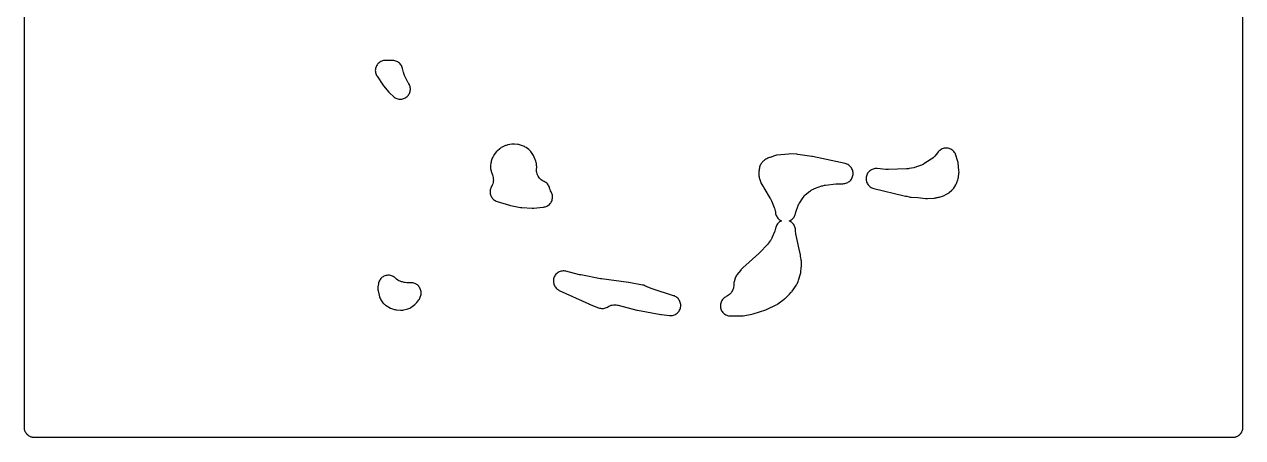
# Model space of a CAD drawing. Header units: millimetres. Extents: x 0 to 300, y 0 to 300.
# Drawn here: x -0.1 to 300.1, y -0.1 to 101.7 of the extents above; entities that cross this region are included whole.
import ezdxf

# ---------------------------------------------------------------- set-up
doc = ezdxf.new("R2010")
doc.units = ezdxf.units.MM
doc.layers.add('CUT', color=7, linetype='CONTINUOUS')

msp = doc.modelspace()

# ---------------------------------------------------------------- linework, layer by layer
at = {"layer": 'CUT'}
msp.add_lwpolyline([(300.1485, 297.0131), (300.1485, 2.4114), (300.1339, 2.114), (300.1297, 2.0799), (300.102, 1.893), (300.1003, 1.8816), (300.099, 1.8729), (300.0988, 1.8714), (300.0917, 1.8394), (300.0401, 1.6336), (300.0302, 1.6033), (299.9584, 1.4029), (299.9456, 1.3737), (299.8932, 1.2629), (299.8922, 1.2608), (299.8547, 1.1814), (299.8388, 1.1531), (299.838, 1.1519), (299.8352, 1.1471), (299.8173, 1.1173), (299.7299, 0.9714), (299.7105, 0.9436), (299.6986, 0.9275), (299.6934, 0.9206), (299.6729, 0.8929), (299.5852, 0.7747), (299.562, 0.7475), (299.5181, 0.6991), (299.5145, 0.6951), (299.4969, 0.6757), (299.4223, 0.5933), (299.3946, 0.5666), (299.3171, 0.4964), (299.3158, 0.4953), (299.3012, 0.482), (299.2426, 0.4289), (299.2098, 0.4029), (299.0526, 0.2863), (299.0501, 0.2845), (299.048, 0.2829), (299.0479, 0.2828), (299.0096, 0.2581), (298.9887, 0.2456), (298.9747, 0.2372), (298.9376, 0.215), (298.8402, 0.1566), (298.7957, 0.1337), (298.6213, 0.0513), (298.5703, 0.031), (298.3936, -0.0322), (298.3357, -0.0489), (298.3186, -0.0532), (298.2281, -0.0759), (298.2192, -0.0781), (298.159, -0.0932), (298.0942, -0.1052), (297.9198, -0.131), (297.8482, -0.1372), (297.5872, -0.15), (297.0119, -0.15), (2.4114, -0.15), (2.2186, -0.1405), (2.1042, -0.1348), (2.0883, -0.1324), (2.0591, -0.1281), (1.9774, -0.116), (1.9747, -0.1156), (1.8619, -0.0988), (1.7975, -0.0826), (1.778, -0.0777), (1.7689, -0.0755), (1.7343, -0.0668), (1.6243, -0.0392), (1.4997, 0.0054), (1.3937, 0.0434), (1.3382, 0.0697), (1.3008, 0.0874), (1.2913, 0.0919), (1.2733, 0.1004), (1.1723, 0.1482), (1.0572, 0.2172), (0.9622, 0.2742), (0.9402, 0.2906), (0.9193, 0.306), (0.8936, 0.3251), (0.8534, 0.3549), (0.7655, 0.4202), (0.7062, 0.4739), (0.6886, 0.4899), (0.6742, 0.5029), (0.664, 0.5122), (0.584, 0.5848), (0.5825, 0.5864), (0.577, 0.5925), (0.5754, 0.5943), (0.4907, 0.6877), (0.4195, 0.7663), (0.4166, 0.7702), (0.4163, 0.7706), (0.3809, 0.8184), (0.3353, 0.8799), (0.2736, 0.9631), (0.1992, 1.0873), (0.1477, 1.1732), (0.0961, 1.2823), (0.0847, 1.3065), (0.0838, 1.3085), (0.0837, 1.3086), (0.043, 1.3947), (-0.0101, 1.543), (-0.0395, 1.6253), (-0.058, 1.6991), (-0.0629, 1.7187), (-0.0679, 1.7388), (-0.0812, 1.7918), (-0.099, 1.863), (-0.129, 2.065), (-0.135, 2.1053), (-0.15, 2.4114), (-0.15, 2.9225), (-0.15, 297)], dxfattribs=at)
for points in [[(86.6562, 91.5202), (86.549, 91.2974), (86.4643, 91.0652), (86.403, 90.8257), (86.3657, 90.5813), (86.3526, 90.3344), (86.3641, 90.0875), (86.3998, 89.8429), (86.4595, 89.603), (86.5427, 89.3702), (86.6484, 89.1467), (86.7757, 88.9347), (88.2046, 86.8018), (88.3536, 86.6018), (89.6762, 84.9994), (89.9222, 84.7414), (90.8172, 83.9274), (91.0067, 83.7713), (91.2106, 83.6346), (91.4268, 83.5186), (91.6535, 83.4243), (91.8883, 83.3527), (92.1289, 83.3045), (92.3732, 83.2801), (92.6186, 83.2797), (92.8629, 83.3035), (93.1037, 83.351), (93.3387, 83.422), (93.5656, 83.5157), (93.7822, 83.6311), (93.9864, 83.7673), (94.1763, 83.9228), (94.35, 84.0962), (94.5059, 84.2858), (94.6425, 84.4897), (94.7584, 84.7061), (94.8525, 84.9328), (94.9239, 85.1676), (94.972, 85.4083), (94.9962, 85.6526), (94.9963, 85.8981), (94.9724, 86.1423), (94.9247, 86.3831), (94.8535, 86.618), (94.7597, 86.8448), (94.6441, 87.0614), (94.5858, 87.1586), (94.4831, 87.343), (93.643, 88.9572), (93.5743, 89.0961), (93.5625, 89.1213), (93.4523, 89.384), (93.3642, 89.6549), (93.3567, 89.6816), (93.318, 89.8316), (93.0719, 90.8734), (93.001, 91.1177), (92.9055, 91.3536), (92.7866, 91.5785), (92.6454, 91.7901), (92.4834, 91.9864), (92.3023, 92.1651), (92.104, 92.3245), (91.8906, 92.4629), (91.6641, 92.5789), (91.4271, 92.6713), (91.1819, 92.7392), (90.931, 92.7817), (90.6772, 92.7985), (88.8909, 92.8259), (88.6439, 92.8175), (88.3988, 92.7847), (88.1582, 92.7278), (87.9244, 92.6475), (87.6997, 92.5445), (87.4863, 92.4198), (87.2862, 92.2746), (87.1014, 92.1104), (86.9337, 91.9287), (86.7849, 91.7313)], [(114.9217, 59.2972), (115.0435, 59.0916), (115.1843, 58.8986), (115.3428, 58.7199), (115.5177, 58.5571), (115.7074, 58.4118), (115.91, 58.2853), (116.1238, 58.1787), (116.1542, 58.1653), (116.4159, 58.0671), (119.4132, 57.1303), (119.7031, 57.0584), (122.1538, 56.6038), (122.4849, 56.565), (125.0514, 56.4368), (125.3927, 56.443), (127.611, 56.6358), (127.8325, 56.6651), (128.0505, 56.714), (128.2007, 56.7549), (128.435, 56.8312), (128.6607, 56.9302), (128.8755, 57.0509), (129.0774, 57.1922), (129.2644, 57.3526), (129.4346, 57.5307), (129.5866, 57.7247), (129.7187, 57.9327), (129.8296, 58.1527), (129.9184, 58.3826), (129.9841, 58.6201), (130.0261, 58.8629), (130.0441, 59.1086), (130.0377, 59.3549), (130.0071, 59.5994), (129.9526, 59.8397), (129.8747, 60.0735), (129.7742, 60.2985), (129.6935, 60.4398), (129.6947, 60.4404), (129.6936, 60.4422), (129.5451, 60.7319), (129.4352, 61.0078), (129.3272, 61.3769), (129.3258, 61.3765), (129.2798, 61.5322), (129.1864, 61.7618), (129.0707, 61.9811), (128.9339, 62.1878), (128.7773, 62.3799), (128.6024, 62.5556), (128.4109, 62.7131), (128.2048, 62.8509), (127.9861, 62.9676), (127.7654, 63.0717), (127.5034, 63.2278), (127.2578, 63.4086), (127.0309, 63.6123), (126.8247, 63.837), (126.6413, 64.0806), (126.4824, 64.3409), (126.3494, 64.6153), (126.2436, 64.9014), (126.166, 65.1963), (126.1173, 65.4973), (126.0981, 65.8017), (126.1094, 66.1358), (126.112, 66.1682), (126.1325, 66.3596), (126.1465, 66.6536), (126.1259, 66.9472), (126.0623, 67.4375), (126.0106, 67.7132), (125.9284, 67.9814), (125.5432, 69.0249), (125.4537, 69.2369), (125.3451, 69.4397), (125.2182, 69.6317), (124.696, 70.3484), (124.5366, 70.5453), (124.358, 70.7251), (124.1623, 70.8858), (123.5295, 71.3538), (123.3336, 71.485), (123.1261, 71.5971), (122.909, 71.6891), (122.1233, 71.9793), (121.9163, 72.0456), (121.7043, 72.0938), (121.4889, 72.1233), (120.6417, 72.2022), (120.4205, 72.213), (120.1993, 72.2041), (119.9797, 72.1757), (119.0433, 72.0121), (118.8427, 71.9685), (118.6463, 71.9086), (118.4556, 71.8328), (117.6294, 71.4645), (117.4105, 71.3537), (117.2036, 71.2221), (117.0105, 71.0708), (116.4554, 70.59), (116.2962, 70.4394), (116.1508, 70.2755), (116.0204, 70.0995), (115.9725, 70.0215), (115.9164, 69.9599), (115.7398, 69.7114), (115.4126, 69.1857), (115.2848, 68.9539), (115.1822, 68.7098), (115.0233, 68.2675), (114.9865, 68.1731), (114.9516, 68.0534), (114.9218, 67.9577), (114.8759, 67.7493), (114.8479, 67.5378), (114.8442, 67.4961), (114.7709, 67.0106), (114.7482, 66.8004), (114.7434, 66.5891), (114.7564, 66.3782), (114.7806, 66.1461), (114.8216, 65.8859), (114.8898, 65.6315), (114.9372, 65.4861), (114.9854, 65.2672), (115.0634, 65.0293), (115.2094, 64.6496), (115.2479, 64.5314), (115.2964, 64.3808), (115.3112, 64.3318), (115.3948, 63.9942), (115.4397, 63.6801), (115.4526, 63.3631), (115.4336, 63.0463), (115.3827, 62.7332), (115.3005, 62.4267), (115.1879, 62.1301), (115.0459, 61.8463), (115.0196, 61.8048), (114.9015, 61.5972), (114.8038, 61.3791), (114.7273, 61.1528), (114.6728, 60.9202), (114.6408, 60.6834), (114.6314, 60.4447), (114.6449, 60.2062), (114.6812, 59.97), (114.7398, 59.7384), (114.8202, 59.5134)], [(171.4215, 32.5346), (171.4153, 32.2929), (171.4325, 32.0517), (171.473, 31.8133), (171.5362, 31.58), (171.6217, 31.3538), (171.7287, 31.137), (171.856, 30.9315), (172.0027, 30.7393), (172.1672, 30.5621), (172.3481, 30.4017), (172.5436, 30.2595), (172.752, 30.1368), (172.9712, 30.0349), (173.1992, 29.9546), (173.434, 29.8967), (173.6732, 29.8617), (173.9147, 29.85), (176.5601, 29.85), (176.7866, 29.8603), (177.0113, 29.8911), (179.1432, 30.2823), (179.4643, 30.3635), (182.6466, 31.3973), (182.9413, 31.5142), (185.1529, 32.5581), (185.3729, 32.6757), (185.58, 32.8147), (187.1583, 33.9913), (187.3081, 34.1123), (187.4482, 34.2444), (187.6262, 34.4258), (187.7238, 34.5027), (187.8965, 34.652), (188.0549, 34.8165), (188.4417, 35.2567), (188.8566, 35.6794), (188.9957, 35.8334), (189.1216, 35.9985), (190.094, 37.3899), (190.2167, 37.5837), (190.3211, 37.788), (190.5639, 38.3226), (190.6863, 38.6515), (191.1484, 40.2236), (191.2134, 40.5028), (191.2459, 40.7877), (191.2935, 41.6305), (191.4021, 42.1955), (191.4392, 42.4688), (191.4459, 42.7446), (191.4222, 43.0195), (191.3811, 43.3085), (191.3817, 43.358), (191.366, 43.5732), (191.3317, 43.7863), (191.2712, 44.0805), (191.1871, 44.6722), (191.1462, 44.8901), (190.8101, 46.3253), (190.0292, 50.1263), (190.0026, 50.2702), (189.9983, 50.296), (189.962, 50.5863), (189.9598, 50.6124), (189.9501, 50.7583), (189.9348, 51.0864), (189.912, 51.3267), (189.866, 51.5637), (189.7975, 51.7951), (189.7069, 52.0189), (189.5951, 52.2329), (189.4633, 52.4351), (189.3126, 52.6236), (189.1444, 52.7967), (188.9602, 52.9528), (188.7619, 53.0905), (188.5512, 53.2083), (188.402, 53.2738), (188.4625, 53.2962), (188.6814, 53.4025), (188.8889, 53.5295), (189.0831, 53.6761), (189.2621, 53.8409), (189.4243, 54.0223), (189.5681, 54.2186), (189.692, 54.428), (189.7951, 54.6484), (189.8762, 54.8778), (189.914, 55.0306), (189.9153, 55.0303), (190.0161, 55.4386), (190.0253, 55.4695), (190.081, 55.641), (190.4891, 56.8012), (190.5713, 57.0142), (190.5871, 57.0516), (190.7897, 57.4605), (190.8099, 57.4958), (190.9295, 57.6903), (191.8198, 59.0438), (191.946, 59.224), (191.9694, 59.2554), (192.2524, 59.592), (192.2793, 59.6204), (192.4351, 59.7757), (192.562, 59.8949), (193.2546, 60.4559), (193.3755, 60.5497), (193.3975, 60.5661), (193.6313, 60.7257), (193.6886, 60.7622), (193.8049, 60.8316), (194.1415, 61.0232), (194.3864, 61.1435), (194.4202, 61.1579), (194.6121, 61.2332), (196.4173, 61.8856), (196.6163, 61.9513), (196.6521, 61.962), (197.0595, 62.0595), (197.0962, 62.0662), (197.3034, 62.0977), (199.8751, 62.4161), (200.104, 62.4374), (200.2598, 62.447), (200.4896, 62.4542), (201.6293, 62.4548), (201.873, 62.4669), (202.1145, 62.5026), (202.3513, 62.5618), (202.5812, 62.6437), (202.802, 62.7477), (203.0116, 62.8727), (203.2081, 63.0175), (203.3895, 63.1808), (203.554, 63.3611), (203.7003, 63.5565), (203.8268, 63.7652), (203.9323, 63.9853), (204.0158, 64.2146), (204.0766, 64.451), (204.1141, 64.6922), (204.1279, 64.9359), (204.1178, 65.1797), (204.084, 65.4215), (204.0268, 65.6587), (203.9467, 65.8893), (203.8445, 66.111), (203.7212, 66.3216), (203.578, 66.5192), (203.4161, 66.7019), (203.2373, 66.8679), (203.043, 67.0158), (202.8353, 67.1439), (202.6161, 67.2512), (202.3875, 67.3366), (202.1516, 67.3994), (194.0829, 69.1278), (194.0547, 69.1337), (194.0495, 69.1347), (193.9295, 69.156), (190.5023, 69.6765), (190.2352, 69.7025), (188.5828, 69.7742), (188.2412, 69.7656), (185.4321, 69.5024), (185.2135, 69.4721), (184.9983, 69.4226), (184.7884, 69.3544), (183.6556, 68.9301), (183.4853, 68.8715), (183.2891, 68.7946), (183.2734, 68.7869), (183.0761, 68.713), (182.8326, 68.6067), (182.6017, 68.4751), (182.3861, 68.3199), (182.1378, 68.1201), (181.9757, 67.9777), (181.8264, 67.8219), (181.6911, 67.6538), (181.5034, 67.3986), (181.3704, 67.1984), (181.2572, 66.9863), (181.165, 66.7643), (181.0935, 66.5659), (181.0167, 66.3107), (180.9674, 66.0488), (180.9519, 65.8529), (180.9379, 65.7787), (180.9168, 65.5028), (180.9264, 65.2262), (180.9307, 65.1783), (180.9162, 64.6165), (180.921, 64.3849), (180.9471, 64.1547), (180.9945, 63.928), (181.0626, 63.7066), (181.4089, 62.7427), (181.5056, 62.5109), (181.6251, 62.29), (181.8775, 61.8744), (181.9481, 61.7516), (181.9791, 61.6991), (182.0164, 61.6377), (182.0485, 61.5863), (182.1241, 61.4685), (183.7216, 58.8389), (183.7955, 58.7117), (183.8083, 58.6886), (183.9409, 58.426), (183.9518, 58.4021), (184.0102, 58.2671), (184.709, 56.5622), (184.7684, 56.4077), (184.7784, 56.3798), (184.8686, 56.0892), (184.9327, 55.7917), (184.9377, 55.7625), (184.9618, 55.5987), (185.0007, 55.2863), (185.0426, 55.0466), (185.1075, 54.8121), (185.1949, 54.585), (185.304, 54.3675), (185.4337, 54.1616), (185.5828, 53.9694), (185.7499, 53.7925), (185.9334, 53.6327), (186.1316, 53.4915), (186.3425, 53.3702), (186.5166, 53.2916), (186.4465, 53.2652), (186.2297, 53.159), (186.0243, 53.0323), (185.832, 52.8864), (185.6546, 52.7226), (185.4939, 52.5425), (185.3513, 52.3477), (185.2282, 52.1401), (185.1257, 51.9215), (185.0447, 51.6941), (184.986, 51.46), (184.908, 51.0699), (184.8152, 50.7621), (184.8048, 50.7325), (184.7423, 50.5681), (184.2076, 49.2547), (184.1224, 49.0613), (184.1063, 49.0273), (183.904, 48.6565), (183.8842, 48.6245), (183.7677, 48.4482), (183.3951, 47.9175), (183.31, 47.8011), (183.2944, 47.7805), (183.1111, 47.558), (183.094, 47.5387), (182.996, 47.4329), (181.1451, 45.5081), (181.0423, 45.4053), (180.9711, 45.3368), (180.8644, 45.238), (176.928, 41.7337), (176.7654, 41.5751), (176.6178, 41.4024), (176.511, 41.2652), (176.4808, 41.2309), (176.4185, 41.1464), (175.5052, 39.9735), (175.3716, 39.7845), (175.256, 39.584), (175.1595, 39.3736), (175.0829, 39.1551), (174.8232, 38.2887), (174.7678, 38.0674), (174.7328, 37.8421), (174.7184, 37.6144), (174.7126, 37.281), (174.6775, 36.9766), (174.613, 36.6772), (174.5196, 36.3854), (174.3983, 36.104), (174.2502, 35.8359), (174.0767, 35.5834), (173.8794, 35.349), (173.6603, 35.1349), (173.4213, 34.9431), (173.1649, 34.7755), (172.8672, 34.62), (172.8664, 34.6196), (172.652, 34.5077), (172.4495, 34.3757), (172.2607, 34.2247), (172.0874, 34.0561), (171.9311, 33.8717), (171.7934, 33.6729), (171.6755, 33.4618), (171.5786, 33.2403), (171.5035, 33.0105), (171.451, 32.7745)], [(207.7113, 65.0074), (207.5894, 64.79), (207.4896, 64.5615), (207.4132, 64.3242), (207.3607, 64.0805), (207.3328, 63.8328), (207.3297, 63.5835), (207.3514, 63.3352), (207.3978, 63.0902), (207.4683, 62.8511), (207.5623, 62.6202), (207.6788, 62.3998), (207.8167, 62.1921), (207.9745, 61.9992), (208.1508, 61.823), (208.3438, 61.6652), (208.5516, 61.5274), (208.772, 61.4109), (209.0029, 61.317), (209.242, 61.2466), (216.741, 59.4388), (217.0327, 59.3865), (217.4051, 59.3424), (217.986, 59.199), (218.2028, 59.1556), (218.4227, 59.1315), (220.1141, 59.0214), (221.9929, 58.7987), (222.2254, 58.7821), (222.4584, 58.7872), (224.1684, 58.9047), (224.389, 58.9297), (224.6064, 58.9742), (224.7683, 59.0149), (224.9468, 59.0424), (225.147, 59.0904), (225.4338, 59.1717), (225.5513, 59.2117), (225.8956, 59.2983), (226.1545, 59.3785), (226.4031, 59.4862), (227.3009, 59.9345), (227.4877, 60.038), (227.6651, 60.157), (227.8316, 60.2908), (228.5043, 60.8802), (228.6607, 61.0297), (228.8036, 61.1921), (228.9319, 61.3663), (229.4506, 62.1383), (229.5618, 62.3201), (229.6572, 62.5106), (229.7359, 62.7086), (229.9862, 63.4257), (230.0651, 63.7018), (230.1118, 63.9851), (230.2264, 65.0624), (230.2405, 65.3276), (230.2263, 65.5928), (230.002, 67.6896), (229.9618, 67.942), (229.8961, 68.189), (229.4741, 69.5014), (229.3875, 69.7313), (229.2787, 69.9516), (229.1489, 70.1601), (228.9992, 70.355), (228.8311, 70.5341), (228.6462, 70.6959), (228.4463, 70.8388), (228.2334, 70.9614), (228.0094, 71.0625), (227.7767, 71.1411), (227.5373, 71.1964), (227.2937, 71.2281), (227.0481, 71.2356), (226.803, 71.219), (226.5607, 71.1785), (226.3235, 71.1143), (226.0938, 71.0272), (225.8737, 70.9179), (225.6654, 70.7876), (225.471, 70.6374), (225.2922, 70.4689), (225.1308, 70.2837), (224.9743, 70.0851), (224.2671, 69.2393), (224.1371, 69.0918), (224.1132, 69.0661), (223.8538, 68.8147), (223.5694, 68.5918), (223.5407, 68.5717), (223.3769, 68.4629), (221.5431, 67.3136), (221.3748, 67.2142), (221.3443, 67.1972), (220.9934, 67.0253), (220.9613, 67.0116), (220.7796, 66.9395), (219.7709, 66.5698), (219.6262, 66.5201), (219.6001, 66.5117), (219.3053, 66.4302), (219.2786, 66.424), (219.129, 66.3924), (217.9094, 66.1602), (217.7629, 66.1353), (217.7366, 66.1314), (217.4414, 66.0991), (217.4149, 66.0972), (217.2665, 66.0899), (212.8232, 65.958), (212.6032, 65.9579), (212.4539, 65.9623), (212.2343, 65.9751), (210.0469, 66.1674), (209.7977, 66.1768), (209.5489, 66.1614), (209.3029, 66.1212), (209.0621, 66.0568), (208.8289, 65.9687), (208.6056, 65.8578), (208.3945, 65.7252), (208.1976, 65.5723), (208.017, 65.4005), (207.8543, 65.2115)], [(88.9339, 39.7968), (88.7046, 39.7233), (88.4835, 39.6281), (88.2726, 39.5121), (88.0738, 39.3763), (87.889, 39.2221), (87.7199, 39.0508), (87.568, 38.864), (87.4348, 38.6635), (87.3215, 38.451), (87.2292, 38.2287), (87.1587, 37.9986), (87.1106, 37.7627), (87.003, 37.0643), (86.9775, 36.8171), (86.9766, 36.5686), (87.0003, 36.3212), (87.0486, 36.0774), (87.4205, 34.5898), (87.4987, 34.3353), (87.6036, 34.0905), (87.7339, 33.8583), (88.0561, 33.3498), (88.2318, 33.1061), (88.4356, 32.8852), (88.5473, 32.7778), (88.704, 32.6394), (88.8716, 32.5145), (89.0492, 32.4041), (90.1169, 31.8004), (90.3588, 31.6803), (90.6124, 31.5871), (90.9833, 31.473), (91.2332, 31.41), (91.4883, 31.3731), (92.5819, 31.2721), (92.8433, 31.2617), (93.1043, 31.2786), (93.3622, 31.3228), (94.1494, 31.5004), (94.3998, 31.5708), (94.6415, 31.6668), (94.872, 31.7875), (95.0887, 31.9314), (96.0824, 32.6686), (96.2613, 32.8146), (96.4259, 32.9765), (96.575, 33.1529), (97.0896, 33.8225), (97.2312, 34.0271), (97.3518, 34.2448), (97.4502, 34.4734), (97.5253, 34.7106), (97.5748, 34.899), (97.6247, 35.1342), (97.6517, 35.3732), (97.6557, 35.6137), (97.6365, 35.8534), (97.5943, 36.0902), (97.5296, 36.3219), (97.443, 36.5462), (97.3352, 36.7612), (97.2072, 36.9649), (97.0603, 37.1552), (96.8957, 37.3306), (96.7151, 37.4894), (96.52, 37.6301), (96.3123, 37.7514), (96.0939, 37.8521), (95.8669, 37.9314), (95.6332, 37.9886), (95.3952, 38.023), (95.155, 38.0344), (94.3417, 38.0337), (94.1352, 38.0392), (94.0984, 38.0412), (93.6881, 38.0863), (93.6517, 38.0923), (93.449, 38.1318), (93.0429, 38.2224), (92.8496, 38.271), (92.8153, 38.2805), (92.4684, 38.3978), (92.1651, 38.5377), (91.8783, 38.709), (91.6005, 38.9179), (91.2955, 39.2007), (91.2942, 39.1993), (91.1945, 39.2922), (91.0033, 39.4384), (90.7989, 39.5657), (90.5832, 39.6726), (90.3583, 39.7584), (90.1261, 39.8221), (89.8889, 39.8631), (89.6489, 39.8812), (89.4082, 39.8761), (89.1691, 39.8479)], [(130.8866, 40.1092), (130.7309, 39.9179), (130.5948, 39.7121), (130.4796, 39.494), (130.3865, 39.2656), (130.3164, 39.0291), (130.2699, 38.7869), (130.2475, 38.5412), (130.2494, 38.2946), (130.2756, 38.0493), (130.3259, 37.8078), (130.3997, 37.5724), (130.4963, 37.3455), (130.6148, 37.1292), (130.7541, 36.9256), (130.9128, 36.7367), (131.0893, 36.5644), (131.2819, 36.4103), (131.4888, 36.276), (131.7079, 36.1627), (138.9927, 32.8402), (139.0532, 32.8136), (139.0669, 32.8077), (139.1119, 32.7891), (141.3614, 31.8856), (141.6014, 31.803), (141.8484, 31.7453), (142.1001, 31.7129), (142.3538, 31.7061), (142.6068, 31.7251), (142.8566, 31.7697), (143.1006, 31.8393), (143.3363, 31.9334), (143.5612, 32.0508), (143.8861, 32.242), (144.1675, 32.3721), (144.4603, 32.474), (144.7618, 32.5465), (145.0689, 32.5889), (145.3787, 32.6009), (145.6882, 32.5824), (146.0238, 32.5287), (146.0561, 32.5219), (146.2361, 32.4793), (150.7861, 31.2827), (150.8218, 31.2736), (150.8282, 31.272), (150.9798, 31.2395), (156.7001, 30.1959), (156.7366, 30.1896), (156.7431, 30.1885), (156.8966, 30.1677), (158.8895, 29.9604), (159.1363, 29.947), (159.3832, 29.9581), (159.6279, 29.9935), (159.8679, 30.0529), (160.1008, 30.1356), (160.3244, 30.241), (160.5365, 30.368), (160.735, 30.5153), (160.9181, 30.6814), (161.0838, 30.8649), (161.2306, 31.0638), (161.357, 31.2762), (161.4618, 31.5001), (161.544, 31.7332), (161.6028, 31.9733), (161.6376, 32.218), (161.648, 32.465), (161.634, 32.7118), (161.5957, 32.956), (161.5335, 33.1953), (161.4479, 33.4272), (161.3399, 33.6495), (161.2104, 33.8601), (161.0608, 34.0569), (160.8924, 34.2379), (160.707, 34.4014), (160.5064, 34.5458), (160.2925, 34.6697), (160.0674, 34.7718), (159.8715, 34.8383), (159.8718, 34.8391), (154.5604, 36.5279), (154.3407, 36.6053), (154.1933, 36.6625), (153.9788, 36.7534), (152.8236, 37.2862), (152.5391, 37.3969), (152.2432, 37.4721), (148.8828, 38.1104), (148.8547, 38.1156), (148.8497, 38.1165), (148.7307, 38.1347), (142.1237, 38.9861), (142.0136, 39.0019), (141.9388, 39.0138), (141.829, 39.033), (137.0111, 39.9472), (136.901, 39.9699), (136.8263, 39.9864), (136.7169, 40.0123), (133.3578, 40.8611), (133.1159, 40.9097), (132.8705, 40.9341), (132.6238, 40.9343), (132.3783, 40.9102), (132.1364, 40.862), (131.9004, 40.7902), (131.6727, 40.6955), (131.4554, 40.5788), (131.2506, 40.4413), (131.0604, 40.2842)]]:
    msp.add_lwpolyline(points, close=True, dxfattribs=at)

doc.saveas('drawing.dxf')
